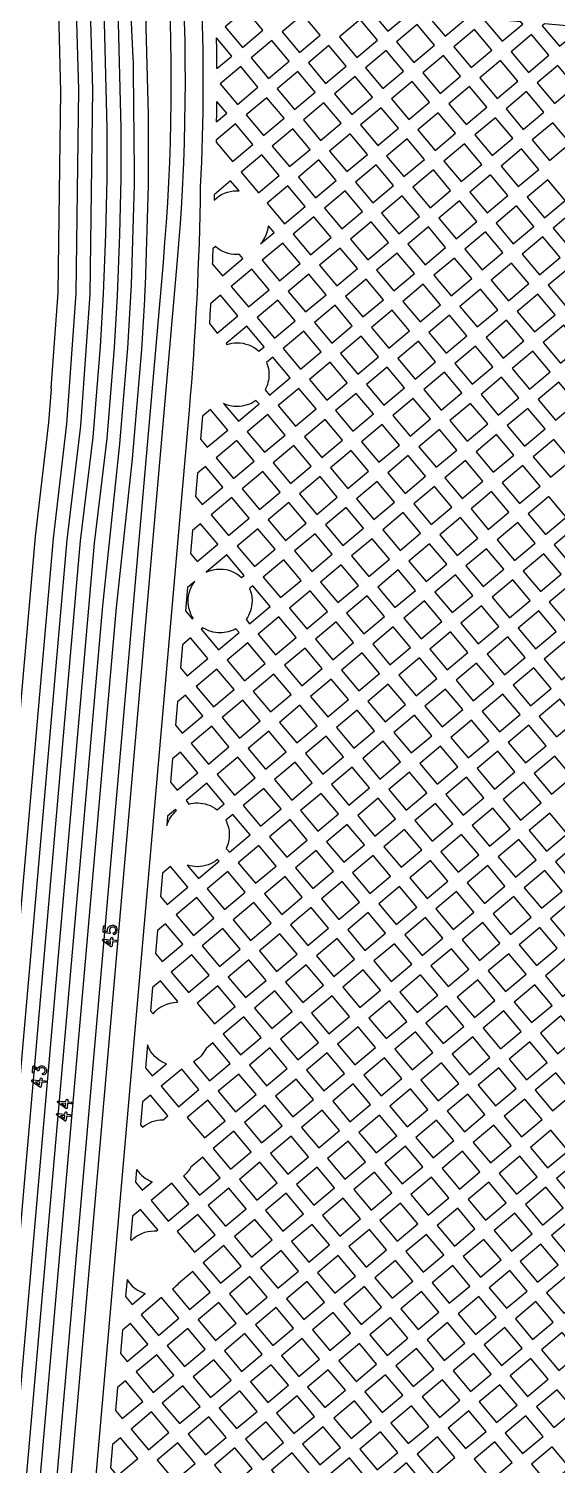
# Model space of a CAD drawing. Extents: x 592 to 965, y 89 to 353.
# Drawn here: x 668.86 to 671.8, y 162.27 to 170.27 of the extents above; entities that cross this region are included whole.
import ezdxf

# ---------------------------------------------------------------- set-up
doc = ezdxf.new("R2010")
doc.units = 0
for name, color, linetype in [('bak_bak_ttr1-bcq8120', 8, 'Continuous'), ('biaozhu1', 4, 'Continuous'), ('quyukuang', 5, 'Continuous')]:
    doc.layers.add(name, color=color, linetype=linetype)

msp = doc.modelspace()

# ---------------------------------------------------------------- linework, layer by layer
at = {"layer": 'bak_bak_ttr1-bcq8120'}
for p, q in [((669.5209, 164.6079), (669.5097, 164.4804)), ((669.4601, 163.9129), (669.454, 163.8431)), ((669.4064, 163.2998), (669.3982, 163.2063))]:
    msp.add_line(p, q, dxfattribs=at)
for points in [[(665.3078, 148.8562, -0.016847), (665.3576, 149.785, -0.100044), (666.4517, 153.4963), (666.8278, 154.2081, 0.099978), (668.9463, 161.3976), (669.6086, 168.9688, 0.076848), (669.3726, 172.5331), (669.3284, 172.7499, 0.077571), (667.2107, 178.4408), (667.1037, 178.6314, -0.022105), (666.8199, 179.1938, -0.047834), (665.9478, 181.7644, -0.018816), (665.9335, 181.8396), (665.8521, 182.3641, -0.034733), (665.7458, 187.67)], [(665.8218, 187.6646, 0.034712), (665.9278, 182.3726), (666.0231, 181.7767, 0.047739), (666.8894, 179.2251, 0.022105), (667.1702, 178.6688), (667.2772, 178.4781, -0.077637), (669.404, 172.7601), (669.4471, 172.5491, -0.076833), (669.6846, 168.9622), (669.0222, 161.3909, -0.100018), (666.8937, 154.1699), (666.5191, 153.4607, 0.100044), (665.4336, 149.7784, 0.016847), (665.3841, 148.8547, 0.034667), (665.3919, 148.6961, -0.024933), (665.3922, 148.6924), (666.9182, 131.2461, 0.199042)], [(666.9849, 154.1244, 0.088091), (669.024, 160.4866, 0.019097), (669.2101, 161.9335), (669.7537, 168.1461, 0.018461), (669.8161, 169.389, -0.018974), (669.8162, 169.3917, 0.023388), (669.8201, 170.5012, -0.023123), (669.8201, 170.5046, 0.044016), (669.5465, 172.5719), (669.5033, 172.783, 0.077624), (667.3652, 178.5294), (667.2582, 178.72, -0.0221), (666.9818, 179.2683, -0.047756), (666.1217, 181.8025, -0.019879), (666.1092, 181.8679), (666.0289, 182.3856, -0.005971), (665.9586, 183.2917, -0.144521)], [(666.6838, 154.2694, 0.099834), (668.7735, 161.3701), (669.271, 167.0558), (669.3673, 167.9593), (669.4109, 168.4925), (669.4308, 168.8446), (669.4475, 169.4021, 0.004808), (669.4485, 169.4737, -0.015658), (669.4484, 169.4759), (669.4434, 170.0339, 0.004691), (669.4413, 170.1055, -0.017714), (669.4411, 170.108), (669.4151, 170.6651, 0.004548)], [(669.0241, 170.3684), (669.0351, 169.9209), (669.021, 168.8001), (668.9831, 168.2682, -0.067866), (668.9832, 168.2648), (668.9695, 168.078), (668.8947, 167.4415), (668.3711, 161.4567, -0.018711), (668.1992, 160.0848), (668.1988, 160.0805, -0.063436), (668.1974, 160.0742, -0.082519), (666.2493, 154.337)], [(666.3396, 154.29, 0.101522), (668.4726, 161.4482), (668.9961, 167.4314), (669.0711, 168.0706), (669.1229, 168.796), (669.1373, 169.9342), (669.126, 170.3722)], [(669.2021, 170.3753), (669.2135, 169.9346), (669.1991, 168.7922), (669.1465, 168.0591), (669.0719, 167.4235), (668.5486, 161.4414, -0.101561), (666.4053, 154.2514)], [(666.5028, 154.2649, 0.101237), (668.62, 161.3848), (669.148, 167.4177), (669.2176, 167.9964), (669.2587, 168.5008), (669.2756, 168.7953), (669.2891, 169.1262), (669.2956, 169.4396), (669.2956, 169.7188), (669.2784, 170.3809)], [(669.3547, 170.3793), (669.3719, 169.7175), (669.3718, 169.4388), (669.3653, 169.1245), (669.3513, 168.7842), (669.3348, 168.4962), (669.2934, 167.9886), (669.2233, 167.4055), (668.6959, 161.378, -0.101235), (666.57, 154.229)], [(669.5085, 170.3496), (669.5238, 169.792, -0.004355), (669.5245, 169.7167, -0.010993), (669.5245, 169.7153), (669.5236, 169.3977), (669.507, 168.8416, -0.004854), (669.5031, 168.7647, -0.010188), (669.503, 168.7635), (669.4868, 168.4847), (669.4357, 167.8749), (669.3466, 167.0458), (668.8492, 161.3609, -0.099797), (666.7513, 154.234)], [(670.0301, 169.3685), (669.9834, 169.4242), (669.8917, 169.3472, -0.000531), (669.8912, 169.3168)], [(669.8912, 169.3168, -0.198967), (670.0169, 169.3689, -0.018773), (670.0301, 169.3685)], [(669.7326, 167.0281), (669.7699, 166.9837), (669.7745, 166.9876, -0.141784), (669.747, 167.0825, -0.16552), (669.7839, 167.1909)], [(669.5097, 164.4804), (669.547, 164.4359), (669.6257, 164.5019, -0.219663), (669.5209, 164.6079)]]:
    msp.add_lwpolyline(points, format="xyb", dxfattribs=at)
for points in [[(669.9522, 170.2833), (670.0486, 170.1685), (670.1634, 170.2648), (670.067, 170.3797)], [(670.2708, 170.2554), (670.367, 170.1407), (670.4818, 170.237), (670.3855, 170.3517)], [(670.5891, 170.2276), (670.6855, 170.1128), (670.8002, 170.209), (670.7038, 170.3239)], [(670.7622, 170.3728), (670.8586, 170.258), (670.9734, 170.3544), (670.9627, 170.3672), (670.775, 170.3836)], [(671.0808, 170.345), (671.1771, 170.2301), (671.292, 170.3265), (671.2813, 170.3393), (671.0936, 170.3557)], [(671.3994, 170.3172), (671.4957, 170.2024), (671.6103, 170.2986), (671.5995, 170.3115), (671.4122, 170.3279)], [(670.9076, 170.1996), (671.0039, 170.0848), (671.1188, 170.1811), (671.0224, 170.296)], [(671.2261, 170.1718), (671.3224, 170.057), (671.4373, 170.1534), (671.341, 170.2682)], [(671.5447, 170.1441), (671.641, 170.0292), (671.7557, 170.1254), (671.6593, 170.2403)], [(671.7177, 170.2893), (671.814, 170.1744), (671.929, 170.2708), (671.9183, 170.2836), (671.7305, 170.3)], [(670.0976, 170.1101), (670.1938, 169.9954), (670.3086, 170.0917), (670.2124, 170.2064)], [(670.416, 170.0823), (670.5124, 169.9675), (670.6271, 170.0638), (670.5308, 170.1786)], [(670.7345, 170.0544), (670.8308, 169.9395), (670.9456, 170.0358), (670.8492, 170.1506)], [(671.0529, 170.0264), (671.1492, 169.9117), (671.264, 170.008), (671.1678, 170.1228)], [(671.3714, 169.9986), (671.4677, 169.8838), (671.5826, 169.9802), (671.4863, 170.0951)], [(669.9244, 169.9648), (670.0207, 169.8501), (670.1355, 169.9464), (670.0392, 170.0611)], [(670.2428, 169.937), (670.3392, 169.8222), (670.454, 169.9185), (670.3576, 170.0333)], [(670.5613, 169.9091), (670.6577, 169.7943), (670.7725, 169.8906), (670.6761, 170.0054)], [(671.69, 169.9708), (671.7864, 169.856), (671.901, 169.9522), (671.8046, 170.0671)], [(670.8798, 169.8812), (670.9761, 169.7664), (671.0908, 169.8627), (670.9945, 169.9774)], [(671.1982, 169.8533), (671.2945, 169.7385), (671.4094, 169.8348), (671.313, 169.9497)], [(671.5167, 169.8255), (671.6131, 169.7106), (671.728, 169.807), (671.6316, 169.9219)], [(670.0697, 169.7917), (670.166, 169.6769), (670.2808, 169.7732), (670.1844, 169.888)], [(670.3882, 169.7638), (670.4845, 169.649), (670.5993, 169.7453), (670.503, 169.8601)], [(670.7067, 169.7359), (670.803, 169.6211), (670.9178, 169.7174), (670.8215, 169.8322)], [(671.0251, 169.708), (671.1214, 169.5932), (671.2361, 169.6895), (671.1398, 169.8043)], [(671.3435, 169.6801), (671.4399, 169.5653), (671.5547, 169.6616), (671.4583, 169.7765)], [(669.9023, 169.6393), (669.9928, 169.5315), (670.1077, 169.6279), (670.0113, 169.7427), (669.9027, 169.6516)], [(670.215, 169.6185), (670.3114, 169.5037), (670.4261, 169.6), (670.3298, 169.7148)], [(670.5335, 169.5906), (670.6298, 169.4758), (670.7446, 169.5721), (670.6483, 169.6869)], [(671.6621, 169.6522), (671.7583, 169.5375), (671.8732, 169.6339), (671.777, 169.7486)], [(670.852, 169.5627), (670.9483, 169.448), (671.0631, 169.5443), (670.9667, 169.6591)], [(671.1704, 169.5349), (671.2668, 169.42), (671.3815, 169.5163), (671.2851, 169.6311)], [(671.4888, 169.5069), (671.5851, 169.3922), (671.6999, 169.4885), (671.6037, 169.6033)], [(670.0418, 169.4731), (670.1381, 169.3583), (670.253, 169.4547), (670.1566, 169.5695)], [(670.3604, 169.4453), (670.4567, 169.3305), (670.5714, 169.4268), (670.4751, 169.5416)], [(670.6788, 169.4174), (670.7751, 169.3026), (670.8899, 169.399), (670.7936, 169.5138)], [(670.9973, 169.3896), (671.0936, 169.2747), (671.2084, 169.371), (671.112, 169.4859)], [(671.3158, 169.3617), (671.412, 169.2469), (671.5267, 169.3432), (671.4305, 169.4579)], [(670.1871, 169.2999), (670.2834, 169.1851), (670.3983, 169.2815), (670.302, 169.3963)], [(670.5057, 169.2721), (670.602, 169.1574), (670.7167, 169.2537), (670.6204, 169.3684)], [(671.6341, 169.3338), (671.7304, 169.219), (671.8453, 169.3153), (671.7489, 169.4302)], [(670.8241, 169.2443), (670.9204, 169.1294), (671.0353, 169.2258), (670.9389, 169.3406)], [(671.1426, 169.2164), (671.2389, 169.1017), (671.3536, 169.198), (671.2574, 169.3127)], [(671.461, 169.1886), (671.5574, 169.0737), (671.6721, 169.17), (671.5757, 169.2848)], [(670.3324, 169.1267), (670.4287, 169.012), (670.5436, 169.1084), (670.4473, 169.2231)], [(670.6509, 169.099), (670.7473, 168.9841), (670.8621, 169.0804), (670.7657, 169.1953)], [(671.7794, 169.1606), (671.8758, 169.0457), (671.9906, 169.1421), (671.8943, 169.2569)], [(670.9694, 169.071), (671.0657, 168.9563), (671.1805, 169.0527), (671.0842, 169.1674)], [(671.2879, 169.0433), (671.3842, 168.9284), (671.499, 169.0247), (671.4026, 169.1396)], [(670.1593, 168.9815), (670.2556, 168.8667), (670.3703, 168.963), (670.2741, 169.0777)], [(670.4777, 168.9536), (670.5741, 168.8388), (670.6889, 168.9352), (670.5926, 169.05)], [(671.6063, 169.0153), (671.7027, 168.9005), (671.8174, 168.9968), (671.7211, 169.1116)], [(670.7963, 168.9258), (670.8925, 168.8111), (671.0073, 168.9074), (670.911, 169.0221)], [(671.1147, 168.898), (671.211, 168.7831), (671.3258, 168.8795), (671.2295, 168.9943)], [(671.4332, 168.8701), (671.5296, 168.7552), (671.6443, 168.8515), (671.548, 168.9664)], [(669.9861, 168.8361), (670.0824, 168.7214), (670.1972, 168.8177), (670.101, 168.9325)], [(670.3046, 168.8083), (670.4009, 168.6935), (670.5157, 168.7898), (670.4193, 168.9046)], [(670.623, 168.7804), (670.7193, 168.6657), (670.8342, 168.7621), (670.7379, 168.8768)], [(671.7517, 168.8421), (671.8479, 168.7274), (671.9626, 168.8237), (671.8664, 168.9384)], [(670.9415, 168.7527), (671.0379, 168.6378), (671.1526, 168.7341), (671.0563, 168.849)], [(671.26, 168.7247), (671.3564, 168.6099), (671.4712, 168.7062), (671.3748, 168.8211)], [(671.5786, 168.6968), (671.6748, 168.5821), (671.7896, 168.6784), (671.6933, 168.7931)], [(670.1314, 168.663), (670.2278, 168.5482), (670.3426, 168.6445), (670.2462, 168.7594)], [(670.4499, 168.6351), (670.5462, 168.5204), (670.6609, 168.6167), (670.5647, 168.7314)], [(670.7683, 168.6073), (670.8646, 168.4925), (670.9795, 168.5889), (670.8831, 168.7037)], [(671.0869, 168.5795), (671.1832, 168.4646), (671.298, 168.5609), (671.2016, 168.6758)], [(671.4053, 168.5515), (671.5016, 168.4368), (671.6164, 168.5332), (671.5202, 168.6479)], [(670.2767, 168.4898), (670.373, 168.3751), (670.4878, 168.4714), (670.3915, 168.5861)], [(670.5951, 168.462), (670.6915, 168.3472), (670.8063, 168.4435), (670.7099, 168.5583)], [(671.7238, 168.5238), (671.8202, 168.4089), (671.9349, 168.5052), (671.8385, 168.6201)], [(670.9136, 168.4341), (671.01, 168.3192), (671.1249, 168.4156), (671.0285, 168.5305)], [(671.2322, 168.4062), (671.3285, 168.2915), (671.4432, 168.3878), (671.347, 168.5025)], [(671.5506, 168.3784), (671.6469, 168.2636), (671.7618, 168.3599), (671.6654, 168.4748)], [(670.422, 168.3167), (670.5183, 168.2019), (670.6331, 168.2982), (670.5368, 168.4131)], [(670.7405, 168.2888), (670.8369, 168.174), (670.9516, 168.2703), (670.8553, 168.3851)], [(671.059, 168.2609), (671.1552, 168.1462), (671.2701, 168.2426), (671.1738, 168.3573)], [(671.3775, 168.2332), (671.4738, 168.1183), (671.5886, 168.2146), (671.4922, 168.3294)], [(670.2488, 168.1714), (670.3451, 168.0566), (670.46, 168.1529), (670.3636, 168.2677)], [(670.5673, 168.1435), (670.6637, 168.0287), (670.7785, 168.125), (670.6821, 168.2398)], [(671.6959, 168.2052), (671.7923, 168.0904), (671.9071, 168.1867), (671.8108, 168.3016)], [(670.8858, 168.1156), (670.9821, 168.0009), (671.0969, 168.0972), (671.0006, 168.2119)], [(671.2042, 168.0878), (671.3006, 167.9729), (671.4154, 168.0693), (671.3191, 168.1842)], [(671.5228, 168.0599), (671.6192, 167.9451), (671.7339, 168.0414), (671.6375, 168.1562)], [(669.8159, 167.984), (669.8535, 167.9392), (669.9683, 168.0355), (669.872, 168.1502), (669.8272, 168.1126)], [(670.0756, 168.0261), (670.172, 167.9113), (670.2868, 168.0076), (670.1904, 168.1224)], [(670.3941, 167.9982), (670.4905, 167.8833), (670.6053, 167.9797), (670.5089, 168.0945)], [(670.7127, 167.9703), (670.8089, 167.8556), (670.9237, 167.9519), (670.8275, 168.0666)], [(671.0311, 167.9425), (671.1274, 167.8277), (671.2422, 167.924), (671.1458, 168.0388)], [(671.3496, 167.9146), (671.4459, 167.7997), (671.5608, 167.8961), (671.4644, 168.011)], [(669.9025, 167.8808), (669.9989, 167.766), (670.1136, 167.8623), (670.0173, 167.9771)], [(670.221, 167.8529), (670.3173, 167.738), (670.4321, 167.8343), (670.3358, 167.9492)], [(670.5395, 167.825), (670.6357, 167.7103), (670.7505, 167.8066), (670.6543, 167.9213)], [(671.6682, 167.8867), (671.7644, 167.772), (671.8791, 167.8683), (671.7829, 167.983)], [(670.8579, 167.7972), (670.9543, 167.6824), (671.0691, 167.7787), (670.9727, 167.8935)], [(671.1764, 167.7693), (671.2728, 167.6544), (671.3875, 167.7507), (671.2912, 167.8656)], [(671.4949, 167.7413), (671.5912, 167.6266), (671.706, 167.723), (671.6098, 167.8377)], [(669.7881, 167.6654), (669.8257, 167.6206), (669.9405, 167.717), (669.8441, 167.8319), (669.7993, 167.7943)], [(670.0479, 167.7076), (670.1442, 167.5928), (670.259, 167.6891), (670.1626, 167.8039)], [(670.3663, 167.6797), (670.4626, 167.565), (670.5774, 167.6613), (670.4811, 167.776)], [(670.6847, 167.6519), (670.7811, 167.537), (670.8959, 167.6334), (670.7995, 167.7482)], [(671.0033, 167.624), (671.0996, 167.5091), (671.2144, 167.6055), (671.118, 167.7203)], [(671.3218, 167.5961), (671.418, 167.4813), (671.5328, 167.5777), (671.4365, 167.6924)], [(669.8746, 167.5623), (669.971, 167.4474), (670.0858, 167.5438), (669.9895, 167.6586)], [(670.1932, 167.5344), (670.2895, 167.4197), (670.4042, 167.516), (670.308, 167.6307)], [(670.5116, 167.5066), (670.6079, 167.3917), (670.7227, 167.4881), (670.6263, 167.6029)], [(671.6401, 167.5683), (671.7365, 167.4534), (671.8514, 167.5498), (671.755, 167.6646)], [(670.8301, 167.4787), (670.9264, 167.3638), (671.0412, 167.4602), (670.9449, 167.575)], [(671.1486, 167.4508), (671.2449, 167.3361), (671.3596, 167.4324), (671.2634, 167.5471)], [(671.467, 167.423), (671.5634, 167.3081), (671.6781, 167.4044), (671.5818, 167.5193)], [(670.02, 167.389), (670.1162, 167.2743), (670.2311, 167.3707), (670.1348, 167.4854)], [(670.3384, 167.3613), (670.4348, 167.2465), (670.5495, 167.3428), (670.4532, 167.4576)], [(671.7855, 167.395), (671.8819, 167.2802), (671.9967, 167.3766), (671.9004, 167.4914)], [(670.6569, 167.3334), (670.7533, 167.2185), (670.8681, 167.3148), (670.7717, 167.4297)], [(670.9754, 167.3054), (671.0717, 167.1907), (671.1865, 167.2871), (671.0902, 167.4018)], [(671.2938, 167.2777), (671.3902, 167.1628), (671.505, 167.2591), (671.4086, 167.374)], [(670.1652, 167.216), (670.2616, 167.1011), (670.3764, 167.1975), (670.2801, 167.3123)], [(670.4838, 167.1881), (670.5802, 167.0733), (670.6949, 167.1695), (670.5985, 167.2844)], [(671.6123, 167.2497), (671.7087, 167.1349), (671.8235, 167.2312), (671.7271, 167.3461)], [(670.8022, 167.1601), (670.8985, 167.0454), (671.0133, 167.1417), (670.917, 167.2565)], [(671.1206, 167.1324), (671.217, 167.0175), (671.3318, 167.1139), (671.2355, 167.2287)], [(671.4392, 167.1045), (671.5356, 166.9896), (671.6503, 167.0859), (671.554, 167.2008)], [(670.3106, 167.0428), (670.4069, 166.9279), (670.5218, 167.0243), (670.4254, 167.1391)], [(671.7577, 167.0765), (671.8539, 166.9618), (671.9687, 167.0581), (671.8725, 167.1728)], [(670.6291, 167.0149), (670.7254, 166.9002), (670.8401, 166.9964), (670.7439, 167.1112)], [(670.9475, 166.987), (671.0438, 166.8722), (671.1586, 166.9685), (671.0623, 167.0834)], [(671.266, 166.9591), (671.3624, 166.8443), (671.4772, 166.9406), (671.3808, 167.0555)], [(670.1373, 166.8974), (670.2337, 166.7825), (670.3486, 166.8789), (670.2522, 166.9938)], [(670.4559, 166.8695), (670.5522, 166.7548), (670.667, 166.8512), (670.5708, 166.9659)], [(671.5845, 166.9312), (671.6808, 166.8165), (671.7955, 166.9128), (671.6993, 167.0275)], [(669.7047, 166.7095), (669.742, 166.6651), (669.8568, 166.7615), (669.7605, 166.8764), (669.7161, 166.8391)], [(670.7744, 166.8418), (670.8707, 166.7269), (670.9855, 166.8232), (670.8891, 166.9381)], [(671.0928, 166.8138), (671.1892, 166.699), (671.304, 166.7953), (671.2076, 166.9102)], [(671.4113, 166.7859), (671.5076, 166.6712), (671.6224, 166.7676), (671.5262, 166.8823)], [(669.9642, 166.7521), (670.0606, 166.6373), (670.1753, 166.7336), (670.0789, 166.8484)], [(670.2827, 166.7242), (670.3789, 166.6094), (670.4938, 166.7058), (670.3975, 166.8205)], [(670.6011, 166.6964), (670.6975, 166.5816), (670.8124, 166.678), (670.716, 166.7928)], [(671.7298, 166.7582), (671.8261, 166.6433), (671.9409, 166.7396), (671.8445, 166.8545)], [(670.9197, 166.6686), (671.0161, 166.5537), (671.1308, 166.65), (671.0344, 166.7648)], [(671.2382, 166.6406), (671.3344, 166.5259), (671.4492, 166.6222), (671.353, 166.7369)], [(669.791, 166.6068), (669.8873, 166.4919), (670.0022, 166.5883), (669.9058, 166.7031)], [(670.1096, 166.5789), (670.2058, 166.4642), (670.3205, 166.5605), (670.2243, 166.6752)], [(670.4279, 166.5511), (670.5243, 166.4362), (670.6391, 166.5326), (670.5428, 166.6475)], [(671.5566, 166.6128), (671.6529, 166.498), (671.7678, 166.5943), (671.6714, 166.7092)], [(669.6769, 166.3913), (669.7143, 166.3467), (669.829, 166.4429), (669.7326, 166.5578), (669.6882, 166.5205)], [(670.7465, 166.5232), (670.8429, 166.4084), (670.9577, 166.5047), (670.8613, 166.6196)], [(671.0651, 166.4954), (671.1613, 166.3806), (671.276, 166.4769), (671.1798, 166.5916)], [(671.3834, 166.4675), (671.4798, 166.3527), (671.5946, 166.449), (671.4982, 166.5639)], [(669.9363, 166.4335), (670.0326, 166.3188), (670.1474, 166.4152), (670.0512, 166.5299)], [(670.2548, 166.4058), (670.3512, 166.291), (670.4659, 166.3872), (670.3695, 166.5021)], [(670.5732, 166.3779), (670.6696, 166.263), (670.7845, 166.3594), (670.6881, 166.4742)], [(671.7019, 166.4396), (671.7982, 166.3249), (671.913, 166.4212), (671.8167, 166.536)], [(670.8918, 166.35), (670.9881, 166.2353), (671.1029, 166.3317), (671.0067, 166.4464)], [(671.2103, 166.3223), (671.3067, 166.2074), (671.4214, 166.3037), (671.325, 166.4185)], [(669.7633, 166.2883), (669.8595, 166.1736), (669.9742, 166.2698), (669.8779, 166.3845)], [(670.0815, 166.2604), (670.1779, 166.1456), (670.2928, 166.242), (670.1964, 166.3568)], [(670.4001, 166.2326), (670.4965, 166.1177), (670.6112, 166.214), (670.5149, 166.3289)], [(671.5287, 166.2943), (671.625, 166.1796), (671.7398, 166.2759), (671.6436, 166.3906)], [(669.649, 166.0728), (669.6863, 166.0283), (669.8012, 166.1246), (669.7049, 166.2394), (669.6603, 166.202)], [(670.7186, 166.2046), (670.8148, 166.0899), (670.9297, 166.1863), (670.8335, 166.301)], [(671.0371, 166.1769), (671.1334, 166.0621), (671.2483, 166.1584), (671.1519, 166.2733)], [(671.3556, 166.149), (671.4519, 166.0343), (671.5666, 166.1306), (671.4704, 166.2453)], [(669.9085, 166.1153), (670.0049, 166.0004), (670.1195, 166.0966), (670.0232, 166.2115)], [(670.2269, 166.0872), (670.3233, 165.9724), (670.4381, 166.0688), (670.3418, 166.1836)], [(670.5455, 166.0594), (670.6417, 165.9447), (670.7565, 166.0409), (670.6602, 166.1556)], [(671.674, 166.1212), (671.7703, 166.0064), (671.8851, 166.1027), (671.7888, 166.2175)], [(670.8638, 166.0316), (670.9602, 165.9167), (671.0751, 166.0131), (670.9787, 166.1279)], [(671.1824, 166.0037), (671.2787, 165.889), (671.3935, 165.9854), (671.2973, 166.1001)], [(671.5009, 165.976), (671.5972, 165.8611), (671.712, 165.9574), (671.6156, 166.0722)], [(670.0539, 165.942), (670.1502, 165.8272), (670.2649, 165.9234), (670.1685, 166.0382)], [(670.3722, 165.914), (670.4685, 165.7993), (670.5834, 165.8957), (670.4871, 166.0104)], [(670.6907, 165.8863), (670.7871, 165.7714), (670.9018, 165.8677), (670.8055, 165.9826)], [(671.0092, 165.8583), (671.1054, 165.7436), (671.2203, 165.84), (671.1241, 165.9547)], [(671.3277, 165.8306), (671.424, 165.7158), (671.5389, 165.8121), (671.4425, 165.927)], [(670.1992, 165.7688), (670.2955, 165.6541), (670.4101, 165.7503), (670.3139, 165.865)], [(670.5175, 165.7409), (670.6138, 165.6261), (670.7287, 165.7225), (670.6323, 165.8373)], [(671.6462, 165.8028), (671.7426, 165.6879), (671.8573, 165.7842), (671.7609, 165.899)], [(670.8361, 165.7131), (670.9323, 165.5984), (671.0471, 165.6946), (670.9508, 165.8093)], [(671.1544, 165.6852), (671.2508, 165.5704), (671.3657, 165.6668), (671.2693, 165.7816)], [(671.473, 165.6574), (671.5694, 165.5426), (671.6842, 165.6389), (671.5879, 165.7538)], [(670.026, 165.6235), (670.1223, 165.5088), (670.2371, 165.6051), (670.1408, 165.7198)], [(670.3444, 165.5957), (670.4408, 165.4809), (670.5555, 165.5771), (670.4591, 165.6919)], [(671.7916, 165.6295), (671.8878, 165.5148), (672.0025, 165.6111), (671.9063, 165.7258)], [(669.5933, 165.4359), (669.6307, 165.3913), (669.7454, 165.4875), (669.6491, 165.6024), (669.6046, 165.5651)], [(670.6628, 165.5677), (670.7591, 165.453), (670.8739, 165.5494), (670.7777, 165.6641)], [(670.9813, 165.54), (671.0777, 165.4251), (671.1924, 165.5214), (671.096, 165.6363)], [(671.2998, 165.512), (671.3961, 165.3972), (671.511, 165.4936), (671.4146, 165.6084)], [(669.8528, 165.4781), (669.949, 165.3634), (670.0639, 165.4598), (669.9676, 165.5745)], [(670.1712, 165.4504), (670.2676, 165.3356), (670.3824, 165.4319), (670.2861, 165.5468)], [(670.4898, 165.4225), (670.586, 165.3078), (670.7007, 165.404), (670.6045, 165.5187)], [(671.6184, 165.4842), (671.7146, 165.3695), (671.8295, 165.4658), (671.7332, 165.5806)], [(670.8081, 165.3946), (670.9044, 165.2798), (671.0193, 165.3762), (670.9229, 165.491)], [(671.1267, 165.3668), (671.223, 165.2519), (671.3378, 165.3482), (671.2414, 165.463)], [(671.4451, 165.3388), (671.5414, 165.2241), (671.6562, 165.3205), (671.56, 165.4352)], [(669.6797, 165.3329), (669.776, 165.2182), (669.8907, 165.3145), (669.7944, 165.4292)], [(669.998, 165.3051), (670.0944, 165.1902), (670.2092, 165.2866), (670.1129, 165.4014)], [(670.3166, 165.2772), (670.4129, 165.1625), (670.5277, 165.2588), (670.4314, 165.3735)], [(671.7636, 165.3111), (671.86, 165.1963), (671.9748, 165.2926), (671.8784, 165.4075)], [(669.5654, 165.1172), (669.6027, 165.0728), (669.7176, 165.1692), (669.6213, 165.2839), (669.5767, 165.2465)], [(670.635, 165.2494), (670.7314, 165.1346), (670.846, 165.2308), (670.7497, 165.3456)], [(670.9534, 165.2214), (671.0498, 165.1066), (671.1646, 165.2029), (671.0683, 165.3178)], [(671.272, 165.1936), (671.3683, 165.0788), (671.483, 165.1751), (671.3867, 165.2898)], [(669.8249, 165.1598), (669.9213, 165.045), (670.036, 165.1412), (669.9397, 165.2561)], [(670.1434, 165.1318), (670.2396, 165.0171), (670.3545, 165.1135), (670.2582, 165.2282)], [(670.4618, 165.1041), (670.5582, 164.9893), (670.673, 165.0856), (670.5767, 165.2004)], [(671.5903, 165.1657), (671.6867, 165.0509), (671.8016, 165.1473), (671.7052, 165.2621)], [(669.6516, 165.0144), (669.748, 164.8996), (669.8629, 164.996), (669.7666, 165.1108)], [(670.7804, 165.0762), (670.8767, 164.9614), (670.9914, 165.0576), (670.895, 165.1724)], [(671.0988, 165.0482), (671.195, 164.9335), (671.3099, 165.0299), (671.2136, 165.1446)], [(671.4172, 165.0205), (671.5136, 164.9056), (671.6283, 165.0019), (671.532, 165.1167)], [(669.9703, 164.9866), (670.0665, 164.8719), (670.1813, 164.9681), (670.085, 165.0829)], [(670.2886, 164.9588), (670.385, 164.8439), (670.4998, 164.9403), (670.4035, 165.0551)], [(671.7357, 164.9925), (671.8321, 164.8777), (671.9469, 164.974), (671.8506, 165.0889)], [(670.6072, 164.9309), (670.7035, 164.816), (670.8184, 164.9124), (670.722, 165.0272)], [(670.9257, 164.903), (671.022, 164.7883), (671.1366, 164.8845), (671.0404, 164.9992)], [(671.244, 164.8751), (671.3404, 164.7603), (671.4552, 164.8566), (671.3589, 164.9715)], [(669.797, 164.8412), (669.8932, 164.7265), (670.0082, 164.8229), (669.9119, 164.9376)], [(670.1155, 164.8135), (670.2119, 164.6987), (670.3266, 164.7949), (670.2302, 164.9098)], [(670.434, 164.7855), (670.5303, 164.6707), (670.6452, 164.7671), (670.5488, 164.8819)], [(671.5626, 164.8473), (671.659, 164.7324), (671.7737, 164.8287), (671.6773, 164.9435)], [(670.7525, 164.7577), (670.8488, 164.643), (670.9636, 164.7393), (670.8673, 164.854)], [(671.071, 164.7299), (671.1673, 164.6151), (671.282, 164.7113), (671.1856, 164.8261)], [(671.3893, 164.7019), (671.4857, 164.587), (671.6006, 164.6834), (671.5042, 164.7983)], [(669.9422, 164.6681), (670.0386, 164.5533), (670.1535, 164.6497), (670.0572, 164.7645)], [(670.2609, 164.6403), (670.3572, 164.5255), (670.472, 164.6217), (670.3756, 164.7366)], [(671.7079, 164.674), (671.8042, 164.5593), (671.9189, 164.6556), (671.8227, 164.7703)], [(670.5793, 164.6123), (670.6756, 164.4976), (670.7904, 164.594), (670.6942, 164.7087)], [(670.8978, 164.5846), (670.9941, 164.4697), (671.1089, 164.5661), (671.0126, 164.6809)], [(671.2163, 164.5567), (671.3127, 164.4418), (671.4273, 164.538), (671.331, 164.6529)], [(670.0876, 164.4949), (670.1839, 164.38), (670.2989, 164.4765), (670.2025, 164.5913)], [(670.4062, 164.4671), (670.5025, 164.3524), (670.6172, 164.4486), (670.5209, 164.5633)], [(671.5347, 164.5287), (671.6309, 164.414), (671.7458, 164.5103), (671.6496, 164.625)], [(669.596, 164.3776), (669.6923, 164.2627), (669.807, 164.359), (669.7107, 164.4738)], [(670.7245, 164.4392), (670.8209, 164.3244), (670.9358, 164.4208), (670.8394, 164.5356)], [(671.0431, 164.4114), (671.1395, 164.2965), (671.2543, 164.3929), (671.1579, 164.5077)], [(671.3617, 164.3835), (671.4579, 164.2688), (671.5726, 164.365), (671.4763, 164.4797)], [(669.9144, 164.3496), (670.0107, 164.2347), (670.1256, 164.3311), (670.0292, 164.4459)], [(670.2329, 164.3217), (670.3292, 164.207), (670.4441, 164.3034), (670.3479, 164.4181)], [(670.5515, 164.294), (670.6478, 164.1792), (670.7625, 164.2754), (670.6662, 164.3903)], [(671.6799, 164.3556), (671.7763, 164.2407), (671.8912, 164.3371), (671.7948, 164.452)], [(670.8699, 164.266), (670.9663, 164.1512), (671.0811, 164.2475), (670.9847, 164.3624)], [(671.1885, 164.2381), (671.2847, 164.1234), (671.3995, 164.2198), (671.3033, 164.3345)], [(669.7413, 164.2044), (669.8377, 164.0895), (669.9524, 164.1857), (669.856, 164.3006)], [(670.0597, 164.1763), (670.156, 164.0616), (670.2708, 164.158), (670.1746, 164.2727)], [(670.3782, 164.1486), (670.4745, 164.0337), (670.5895, 164.1302), (670.4931, 164.245)], [(671.5069, 164.2104), (671.6033, 164.0955), (671.7179, 164.1917), (671.6215, 164.3066)], [(670.6968, 164.1208), (670.7932, 164.0059), (670.9079, 164.1022), (670.8115, 164.217)], [(671.0152, 164.0928), (671.1115, 163.9781), (671.2263, 164.0745), (671.1301, 164.1892)], [(671.3337, 164.0651), (671.4301, 163.9502), (671.5449, 164.0466), (671.4485, 164.1614)], [(669.8867, 164.0311), (669.9829, 163.9164), (670.0976, 164.0126), (670.0014, 164.1274)], [(670.205, 164.0033), (670.3013, 163.8884), (670.4162, 163.9848), (670.3198, 164.0996)], [(670.5235, 163.9754), (670.6199, 163.8605), (670.7348, 163.9569), (670.6384, 164.0718)], [(671.6522, 164.0372), (671.7486, 163.9223), (671.8633, 164.0185), (671.7669, 164.1334)], [(670.8422, 163.9476), (670.9384, 163.8329), (671.0531, 163.9291), (670.9569, 164.0438)], [(671.1605, 163.9197), (671.2568, 163.8049), (671.3717, 163.9012), (671.2753, 164.0161)], [(670.0319, 163.858), (670.1283, 163.7432), (670.243, 163.8394), (670.1466, 163.9543)], [(670.3503, 163.83), (670.4467, 163.7152), (670.5615, 163.8115), (670.4651, 163.9264)], [(671.479, 163.8918), (671.5754, 163.777), (671.6902, 163.8733), (671.5939, 163.9882)], [(671.7976, 163.8639), (671.8938, 163.7492), (672.0085, 163.8454), (671.9122, 163.9602)], [(669.5402, 163.7404), (669.6364, 163.6257), (669.7513, 163.7221), (669.6551, 163.8368)], [(670.6689, 163.8021), (670.7651, 163.6874), (670.88, 163.7839), (670.7838, 163.8986)], [(670.9874, 163.7745), (671.0838, 163.6596), (671.1985, 163.7559), (671.1021, 163.8707)], [(671.3058, 163.7465), (671.4022, 163.6316), (671.517, 163.728), (671.4207, 163.8429)], [(669.8587, 163.7127), (669.9551, 163.5979), (670.0699, 163.6942), (669.9735, 163.8091)], [(670.1773, 163.6848), (670.2736, 163.57), (670.3883, 163.6662), (670.2919, 163.7811)], [(670.4957, 163.6568), (670.5919, 163.5421), (670.7067, 163.6385), (670.6105, 163.7532)], [(671.6244, 163.7186), (671.7207, 163.6039), (671.8355, 163.7003), (671.7392, 163.815)], [(670.8141, 163.6291), (670.9105, 163.5142), (671.0254, 163.6106), (670.929, 163.7255)], [(671.1327, 163.6013), (671.2291, 163.4864), (671.3438, 163.5827), (671.2475, 163.6975)], [(671.4512, 163.5733), (671.5474, 163.4586), (671.6623, 163.5549), (671.566, 163.6696)], [(669.6854, 163.5673), (669.7818, 163.4525), (669.8967, 163.5489), (669.8003, 163.6637)], [(670.004, 163.5395), (670.1004, 163.4246), (670.2153, 163.521), (670.1189, 163.6358)], [(670.3226, 163.5116), (670.4189, 163.3969), (670.5335, 163.4931), (670.4373, 163.6078)], [(671.7696, 163.5455), (671.866, 163.4307), (671.9808, 163.527), (671.8845, 163.6419)], [(670.6409, 163.4837), (670.7373, 163.3689), (670.8521, 163.4652), (670.7557, 163.5801)], [(670.9594, 163.4558), (671.0558, 163.341), (671.1707, 163.4374), (671.0744, 163.5523)], [(671.2781, 163.428), (671.3743, 163.3133), (671.4891, 163.4096), (671.3928, 163.5243)], [(669.8308, 163.3941), (669.9271, 163.2792), (670.042, 163.3756), (669.9457, 163.4905)], [(670.1494, 163.3663), (670.2456, 163.2516), (670.3605, 163.3479), (670.2642, 163.4626)], [(670.4678, 163.3385), (670.5642, 163.2237), (670.6789, 163.3199), (670.5825, 163.4348)], [(671.5964, 163.4002), (671.6928, 163.2853), (671.8076, 163.3817), (671.7113, 163.4966)], [(670.7863, 163.3105), (670.8826, 163.1957), (670.9974, 163.292), (670.9011, 163.4069)], [(671.1048, 163.2826), (671.201, 163.1679), (671.316, 163.2643), (671.2197, 163.3791)], [(671.4233, 163.2549), (671.5197, 163.1401), (671.6344, 163.2364), (671.538, 163.3512)], [(669.9761, 163.2209), (670.0724, 163.1062), (670.1873, 163.2026), (670.091, 163.3173)], [(670.2946, 163.1932), (670.391, 163.0783), (670.5058, 163.1747), (670.4095, 163.2895)], [(671.7418, 163.227), (671.8381, 163.1121), (671.953, 163.2085), (671.8566, 163.3233)], [(669.4845, 163.1035), (669.5809, 162.9887), (669.6957, 163.085), (669.5993, 163.1999)], [(670.6132, 163.1653), (670.7096, 163.0505), (670.8242, 163.1467), (670.7279, 163.2615)], [(670.9316, 163.1373), (671.0279, 163.0226), (671.1427, 163.1189), (671.0464, 163.2336)], [(671.25, 163.1095), (671.3464, 162.9947), (671.4613, 163.0911), (671.365, 163.206)], [(669.8031, 163.0756), (669.8993, 162.9609), (670.014, 163.0572), (669.9177, 163.1719)], [(670.1213, 163.0478), (670.2177, 162.9329), (670.3326, 163.0293), (670.2362, 163.1442)], [(670.44, 163.02), (670.5363, 162.9051), (670.6512, 163.0015), (670.5548, 163.1163)], [(671.5687, 163.0817), (671.665, 162.9669), (671.7797, 163.0631), (671.6834, 163.178)], [(669.3704, 162.8878), (669.4077, 162.8433), (669.5225, 162.9397), (669.4261, 163.0545), (669.3817, 163.0173)], [(670.7585, 162.9921), (670.8548, 162.8774), (670.9695, 162.9736), (670.8732, 163.0883)], [(671.0768, 162.9642), (671.1732, 162.8494), (671.288, 162.9457), (671.1917, 163.0606)], [(671.3954, 162.9363), (671.4917, 162.8215), (671.6067, 162.9179), (671.5103, 163.0328)], [(669.6298, 162.9303), (669.7261, 162.8156), (669.8409, 162.912), (669.7447, 163.0267)], [(669.9483, 162.9026), (670.0447, 162.7877), (670.1593, 162.884), (670.063, 162.9988)], [(670.2667, 162.8746), (670.3631, 162.7597), (670.478, 162.8561), (670.3816, 162.971)], [(671.714, 162.9085), (671.8103, 162.7937), (671.925, 162.89), (671.8287, 163.0048)], [(669.4566, 162.785), (669.5529, 162.6703), (669.6677, 162.7666), (669.5715, 162.8813)], [(670.5853, 162.8467), (670.6816, 162.732), (670.7964, 162.8284), (670.7002, 162.9431)], [(670.9038, 162.819), (671.0001, 162.7042), (671.1148, 162.8004), (671.0185, 162.9152)], [(671.2222, 162.791), (671.3185, 162.6762), (671.4334, 162.7725), (671.337, 162.8873)], [(669.7751, 162.7572), (669.8714, 162.6424), (669.9863, 162.7387), (669.8899, 162.8536)], [(670.0936, 162.7293), (670.19, 162.6145), (670.3047, 162.7107), (670.2083, 162.8256)], [(670.412, 162.7013), (670.5083, 162.5866), (670.6232, 162.683), (670.5269, 162.7978)], [(671.5407, 162.7631), (671.637, 162.6483), (671.752, 162.7447), (671.6556, 162.8595)], [(669.3425, 162.5695), (669.3798, 162.5251), (669.4945, 162.6213), (669.3983, 162.736), (669.3538, 162.6987)], [(669.6019, 162.6119), (669.6982, 162.497), (669.8131, 162.5934), (669.7167, 162.7082)], [(670.7306, 162.6736), (670.8269, 162.5588), (670.9418, 162.6552), (670.8454, 162.77)], [(671.0491, 162.6458), (671.1455, 162.5309), (671.2602, 162.6272), (671.1638, 162.742)], [(671.3675, 162.6178), (671.4639, 162.503), (671.5787, 162.5993), (671.4823, 162.7141)], [(669.9204, 162.584), (670.0168, 162.4692), (670.1316, 162.5655), (670.0353, 162.6804)], [(670.239, 162.5561), (670.3352, 162.4414), (670.4499, 162.5376), (670.3537, 162.6524)], [(671.686, 162.5899), (671.7823, 162.4752), (671.8972, 162.5716), (671.8009, 162.6864)], [(669.4288, 162.4667), (669.5252, 162.3518), (669.6399, 162.4481), (669.5435, 162.5629)], [(670.5573, 162.5283), (670.6536, 162.4134), (670.7685, 162.5098), (670.6722, 162.6247)], [(670.8759, 162.5004), (670.9723, 162.3856), (671.0871, 162.482), (670.9908, 162.5968)], [(671.1945, 162.4726), (671.2908, 162.3578), (671.4055, 162.454), (671.3092, 162.5688)], [(669.7472, 162.4387), (669.8436, 162.3238), (669.9584, 162.4202), (669.8621, 162.535)], [(670.0658, 162.4108), (670.162, 162.2961), (670.2769, 162.3924), (670.1806, 162.5071)], [(670.3842, 162.383), (670.4806, 162.2682), (670.5953, 162.3644), (670.4989, 162.4793)], [(671.5128, 162.4446), (671.6091, 162.3298), (671.7239, 162.4262), (671.6276, 162.541)], [(669.3146, 162.2508), (669.3519, 162.2064), (669.4668, 162.3029), (669.3704, 162.4177), (669.326, 162.3804)], [(669.5742, 162.2935), (669.6705, 162.1786), (669.7852, 162.2748), (669.6889, 162.3897)], [(670.7026, 162.355), (670.799, 162.2402), (670.9139, 162.3366), (670.8175, 162.4514)], [(671.0213, 162.3272), (671.1176, 162.2124), (671.2324, 162.3088), (671.1361, 162.4236)], [(671.3398, 162.2994), (671.4361, 162.1846), (671.5508, 162.2809), (671.4545, 162.3956)], [(669.8926, 162.2655), (669.9888, 162.1507), (670.1037, 162.2471), (670.0074, 162.3618)], [(670.211, 162.2377), (670.3074, 162.1229), (670.4222, 162.2192), (670.3259, 162.3341)], [(671.6581, 162.2715), (671.7545, 162.1566), (671.8693, 162.253), (671.7729, 162.3678)], [(670.5296, 162.2098), (670.6259, 162.095), (670.7406, 162.1912), (670.6443, 162.3061)], [(670.848, 162.1818), (670.9443, 162.067), (671.0592, 162.1634), (670.9629, 162.2782)]]:
    msp.add_lwpolyline(points, close=True, dxfattribs=at)
for points in [[(669.9072, 170.0499), (669.9902, 170.1195), (669.9051, 170.2209)], [(669.9051, 169.7531), (669.9623, 169.8011), (669.9068, 169.8673)], [(670.1496, 169.0728), (670.2251, 169.1361), (670.1938, 169.1734)], [(669.7839, 167.1909), (669.7439, 167.1574), (669.7326, 167.0281)], [(669.454, 163.8431), (669.4912, 163.7988), (669.5473, 163.8458)], [(669.3982, 163.2063), (669.4355, 163.1619), (669.5081, 163.2228)]]:
    msp.add_lwpolyline(points, dxfattribs=at)
for points in [[(669.8812, 168.9612), (669.9372, 168.8945), (670.052, 168.9908), (670.0325, 169.014, -0.022118), (670.0169, 169.0133, -0.183421), (669.899, 169.0581), (669.8843, 169.0458, -0.00128)], [(669.8651, 168.6286), (669.9092, 168.5761), (670.024, 168.6724), (669.9278, 168.7871), (669.8712, 168.7397, -0.001665)], [(669.9582, 168.5177), (669.9624, 168.5127, -0.081291), (670.019, 168.522, -0.189208), (670.14, 168.4745), (670.1694, 168.4992), (670.073, 168.614)], [(670.1752, 168.2591), (670.1998, 168.2298), (670.3146, 168.3261), (670.2184, 168.4408), (670.1836, 168.4116, -0.097614), (670.1968, 168.3442, -0.125386)], [(669.944, 168.183), (670.0267, 168.0845), (670.1414, 168.1808), (670.1245, 168.201, -0.160038), (670.019, 168.1664, -0.109354)], [(669.7605, 167.3465), (669.7978, 167.3021), (669.9126, 167.3984), (669.8163, 167.5133), (669.7718, 167.4759), (669.7699, 167.4546, -0.01091), (669.7698, 167.4532)], [(669.8467, 167.2437), (669.8476, 167.2427, -0.112788), (669.9248, 167.2603, -0.18659), (670.0444, 167.2141), (670.0579, 167.2254), (669.9616, 167.3401)], [(670.0691, 166.9787), (670.0883, 166.9558), (670.2032, 167.0521), (670.1068, 167.167), (670.0886, 167.1517, -0.100266), (670.1026, 167.0825, -0.157222)], [(669.8189, 166.9253), (669.9152, 166.8105), (670.03, 166.9068), (670.0124, 166.9278, -0.129482), (669.9248, 166.9047, -0.144547), (669.8282, 166.9332)], [(669.7353, 165.9699), (669.7514, 165.9508, -0.066442), (669.798, 165.957, -0.168082), (669.9078, 165.919), (669.9465, 165.9514), (669.8501, 166.0663)], [(669.6279, 165.8308, -0.143228), (669.6825, 165.9144), (669.6769, 165.9209), (669.6325, 165.8836)], [(669.9563, 165.8602, -0.118785), (669.9758, 165.7792, -0.110403), (669.9589, 165.7035), (669.977, 165.6819), (670.0919, 165.7782), (669.9955, 165.8931)], [(669.7417, 165.6105), (669.8038, 165.5365), (669.9187, 165.6329), (669.911, 165.642, -0.174021), (669.798, 165.6014, -0.080748)], [(669.5376, 164.7987), (669.5514, 164.7822, -0.217458), (669.6844, 164.8462), (669.6896, 164.8506), (669.5933, 164.9654), (669.5489, 164.9282)], [(669.7763, 164.5141), (669.8654, 164.4079), (669.9802, 164.5043), (669.8839, 164.6191), (669.8465, 164.5878, -0.146132)], [(669.4818, 164.1618), (669.4923, 164.1494, -0.176731), (669.6067, 164.1912), (669.6071, 164.1912), (669.634, 164.2137), (669.5376, 164.3286), (669.4932, 164.2913)], [(669.7208, 163.877), (669.8097, 163.7711), (669.9246, 163.8674), (669.8283, 163.9822), (669.7618, 163.9263, -0.090948)], [(669.4261, 163.5249), (669.4312, 163.5188, -0.199976), (669.5574, 163.5714, -0.019451), (669.5711, 163.5709), (669.5781, 163.5767), (669.4818, 163.6914), (669.4374, 163.6542)], [(669.6588, 163.2475), (669.7541, 163.134), (669.8688, 163.2303), (669.7724, 163.3451), (669.6928, 163.2783, -0.064795)]]:
    msp.add_lwpolyline(points, format="xyb", close=True, dxfattribs=at)
for centre, radius, start, end in [((657.9638, 169.9874), 11.9436, 0.29946, 1.12032), ((657.9638, 169.9875), 11.9436, 358.8756, 359.42341), ((670.0169, 169.1911), 0.1778, 318.26151, 354.25773), ((669.6067, 164.0134), 0.1778, 214.41246, 250.45829), ((669.5574, 163.3936), 0.1778, 211.85781, 253.88067)]:
    msp.add_arc(centre, radius, start, end, dxfattribs=at)
at = {"layer": 'biaozhu1'}
for p, q in [((669.2911, 165.1862), (669.3137, 165.1695)), ((668.8975, 164.4026), (668.92, 164.3859)), ((669.0419, 164.284), (669.0644, 164.2673)), ((669.0358, 164.2143), (669.0583, 164.1976))]:
    msp.add_line(p, q, dxfattribs=at)
for points in [[(669.273, 165.2402), (669.2755, 165.2686, -1), (669.2855, 165.2677), (669.2834, 165.2438), (669.2983, 165.241, -0.524493), (669.3232, 165.275)], [(669.3377, 165.2615, 0.818477), (669.3112, 165.2378, -0.738337), (669.3067, 165.2293), (669.2771, 165.2348, -0.393259), (669.273, 165.2402)], [(669.3355, 165.2243, -1), (669.3324, 165.2338, 0.637745), (669.3377, 165.2615)], [(668.8794, 164.4565), (668.8821, 164.4877, -0.602023), (668.8901, 164.4913), (668.908, 164.4775, -1.208842), (668.9487, 164.4429)], [(668.8913, 164.4778), (668.8893, 164.4556, -1), (668.8794, 164.4565)], [(668.9441, 164.4779, 0.373031), (668.9178, 164.4747), (668.9171, 164.4677, -0.602023), (668.9091, 164.464), (668.8913, 164.4778)], [(668.9487, 164.4429), (668.9419, 164.4407, -1), (668.9387, 164.4502, 0.637745), (668.9441, 164.4779)]]:
    msp.add_lwpolyline(points, format="xyb", dxfattribs=at)
for points in [[(669.2709, 165.1887, -0.763722), (669.2744, 165.1977), (669.3158, 165.1941), (669.3167, 165.2033, -1), (669.3266, 165.2025), (669.3258, 165.1932), (669.3441, 165.1916, -1), (669.3432, 165.1816), (669.3249, 165.1832), (669.3229, 165.1598, -0.591841), (669.3149, 165.1562)], [(668.8773, 164.4051, -0.763722), (668.8808, 164.4141), (668.9222, 164.4104), (668.923, 164.4197, -1), (668.933, 164.4188), (668.9321, 164.4096), (668.9504, 164.408, -1), (668.9495, 164.398), (668.9313, 164.3996), (668.9292, 164.3762, -0.591841), (668.9213, 164.3725)], [(669.0156, 164.2168, -0.763722), (669.0191, 164.2258), (669.0605, 164.2222), (669.0613, 164.2314, -1), (669.0712, 164.2305), (669.0704, 164.2213), (669.0887, 164.2197, -1), (669.0878, 164.2097), (669.0696, 164.2113), (669.0675, 164.1879, -0.591841), (669.0596, 164.1843)], [(669.0217, 164.2865, -0.763964), (669.0252, 164.2955), (669.0666, 164.2919), (669.0674, 164.3011, -1), (669.0774, 164.3003), (669.0765, 164.291), (669.0948, 164.2894, -1), (669.0939, 164.2795), (669.0757, 164.2811), (669.0736, 164.2577, -0.591841), (669.0657, 164.254)]]:
    msp.add_lwpolyline(points, format="xyb", close=True, dxfattribs=at)
for points in [[(669.3137, 165.1695), (669.315, 165.1841), (669.2911, 165.1862)], [(668.92, 164.3859), (668.9213, 164.4005), (668.8975, 164.4026)], [(669.0644, 164.2673), (669.0657, 164.2819), (669.0419, 164.284)], [(669.0583, 164.1976), (669.0596, 164.2122), (669.0358, 164.2143)]]:
    msp.add_lwpolyline(points, dxfattribs=at)
msp.add_arc((669.3259, 165.2488), 0.0263, 291.52063, 95.77899, dxfattribs=at)
at = {"layer": 'quyukuang', "const_width": 0.001}
msp.add_lwpolyline([(663.2583, 157.5736), (663.2583, 169.7339), (681.9665, 169.7339), (681.9665, 157.5736)], close=True, dxfattribs=at)

doc.saveas('drawing.dxf')
